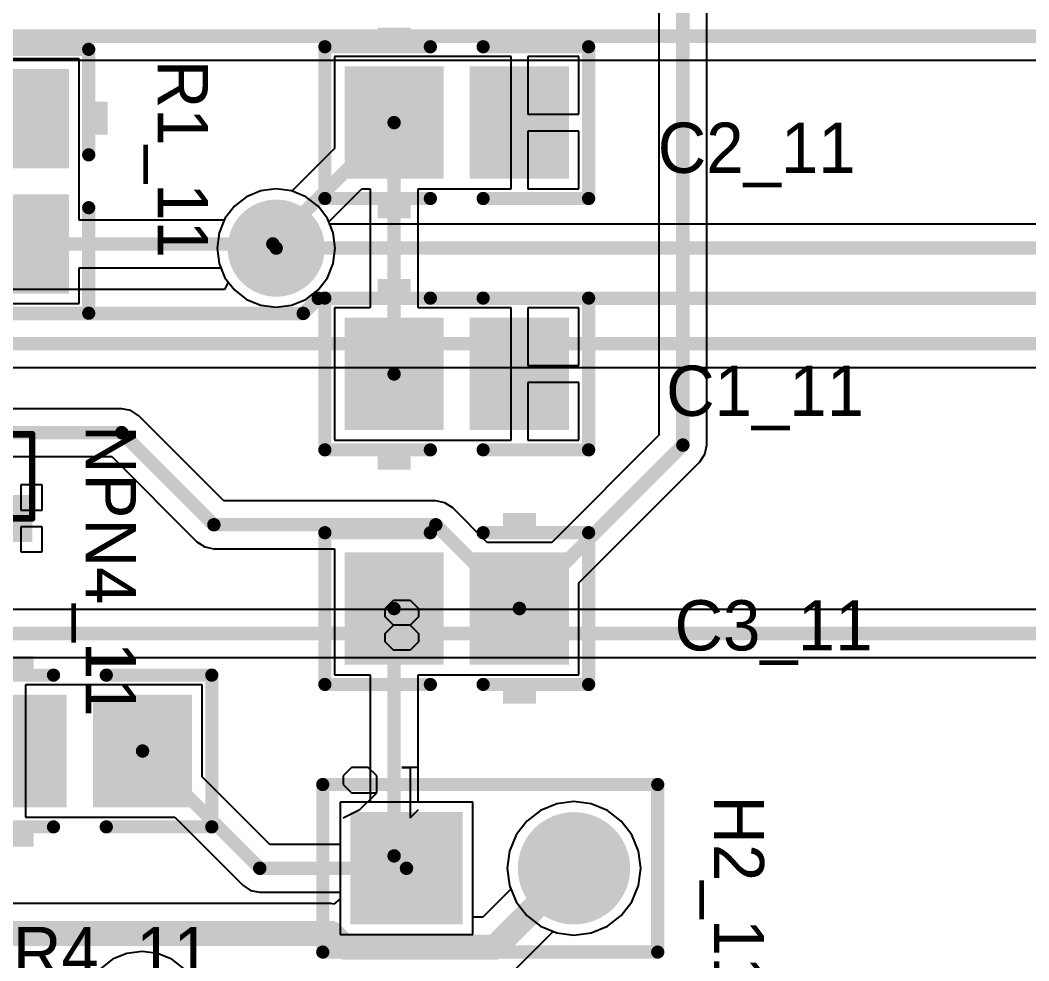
# Model space of a CAD drawing. Header units: millimetres. Extents: x 0.67 to 7.75, y 0.64 to 6.06.
# Drawn here: x 6.427 to 7.029, y 2.76 to 3.321 of the extents above; entities that cross this region are included whole.
import ezdxf

# ---------------------------------------------------------------- set-up
doc = ezdxf.new("R2010")
doc.units = ezdxf.units.MM
doc.header["$MEASUREMENT"] = 0
for name, color, linetype in [('BottomLayer', 5, 'Continuous'), ('BottomSolder', 6, 'Continuous'), ('MultiLayer', 9, 'Continuous'), ('PadHoleLayer', 156, 'Continuous'), ('TopLayer', 1, 'Continuous'), ('TopOverlay', 2, 'Continuous'), ('TopPaste', 8, 'Continuous'), ('TopSolder', 216, 'Continuous'), ('ViaHoleLayer', 16, 'Continuous')]:
    doc.layers.add(name, color=color, linetype=linetype)

# ---------------------------------------------------------------- blocks, each defined once
blk = doc.blocks.new('HDR2X8_CEN_13')
at = {"layer": 'TopOverlay'}
for p, q in [((-0.10999, 0.82499), (-0.10499, 0.81499)), ((-0.09, 0.82499), (-0.095, 0.81999)), ((-0.095, 0.81999), (-0.095, 0.80499)), ((-0.085, 0.82499), (-0.09, 0.82499)), ((-0.08, 0.81999), (-0.085, 0.82499)), ((-0.08, 0.80999), (-0.08, 0.81999)), ((-0.10499, 0.81499), (-0.095, 0.80499)), ((-0.085, 0.80499), (-0.08, 0.80999)), ((-0.095, 0.80499), (-0.085, 0.80499)), ((-0.00999, 0.795), (-0.00499, 0.79999)), ((-0.00999, 0.785), (-0.00999, 0.795)), ((-0.00499, 0.79999), (0.00001, 0.79999)), ((0.00001, 0.79999), (0.005, 0.795)), ((0.005, 0.795), (0.01, 0.79999)), ((0.005, 0.785), (0.005, 0.795)), ((0.01, 0.79999), (0.015, 0.79999)), ((0.015, 0.79999), (0.02, 0.795)), ((0.02, 0.795), (0.02, 0.785)), ((-0.08, 0.78), (-0.08, 0.79)), ((-0.08, 0.79), (-0.08, 0.785)), ((-0.08, 0.785), (-0.10999, 0.785)), ((-0.10999, 0.785), (-0.10499, 0.78)), ((-0.00499, 0.78), (-0.00999, 0.785)), ((0.005, 0.785), (0.00001, 0.78)), ((0.01, 0.78), (0.005, 0.785)), ((0.02, 0.785), (0.015, 0.78)), ((0.00001, 0.78), (-0.00499, 0.78)), ((0.015, 0.78), (0.01, 0.78))]:
    blk.add_line(p, q, dxfattribs=at)
blk = doc.blocks.new('CC2012_0805_285')
at = {"layer": 'TopLayer'}
for points in [[(-0.06299, -0.02953), (-0.01181, -0.02953), (-0.06299, 0.02953), (-0.01181, 0.02953)], [(0.01181, -0.02953), (0.06299, -0.02953), (0.01181, 0.02953), (0.06299, 0.02953)]]:
    blk.add_solid(points, dxfattribs=at)
at = {"layer": 'TopOverlay', "const_width": 0.00787}
for points in [[(-0.07874, -0.04528), (-0.07874, 0.04528)], [(-0.07874, 0.04528), (-0.01575, 0.04528)], [(0.01575, 0.04528), (0.07874, 0.04528)], [(0.07874, -0.04528), (0.07874, 0.04528)], [(-0.07874, -0.04528), (-0.01575, -0.04528)], [(0.01575, -0.04528), (0.07874, -0.04528)]]:
    blk.add_lwpolyline(points, dxfattribs=at)
at = {"layer": 'TopOverlay', "const_width": 0.00394}
for points in [[(-0.08071, 0.04528, 1), (-0.07677, 0.04528, 1)], [(-0.08071, 0.04528, 1), (-0.07677, 0.04528, 1)], [(-0.01772, 0.04528, 1), (-0.01378, 0.04528, 1)], [(0.01378, 0.04528, 1), (0.01772, 0.04528, 1)], [(0.07677, 0.04528, 1), (0.08071, 0.04528, 1)], [(0.07677, 0.04528, 1), (0.08071, 0.04528, 1)], [(-0.08071, -0.04528, 1), (-0.07677, -0.04528, 1)], [(-0.08071, -0.04528, 1), (-0.07677, -0.04528, 1)], [(-0.01772, -0.04528, 1), (-0.01378, -0.04528, 1)], [(0.01378, -0.04528, 1), (0.01772, -0.04528, 1)], [(0.07677, -0.04528, 1), (0.08071, -0.04528, 1)], [(0.07677, -0.04528, 1), (0.08071, -0.04528, 1)]]:
    blk.add_lwpolyline(points, format="xyb", close=True, dxfattribs=at)
at = {"layer": 'TopOverlay'}
for points in [[(-0.04724, 0.04882), (-0.02756, 0.04882), (-0.04724, 0.05669), (-0.02756, 0.05669)], [(-0.04724, -0.05709), (-0.02756, -0.05709), (-0.04724, -0.04921), (-0.02756, -0.04921)]]:
    blk.add_solid(points, dxfattribs=at)
at = {"layer": 'TopPaste'}
for points in [[(-0.06299, -0.02953), (-0.01181, -0.02953), (-0.06299, 0.02953), (-0.01181, 0.02953)], [(0.01181, -0.02953), (0.06299, -0.02953), (0.01181, 0.02953), (0.06299, 0.02953)]]:
    blk.add_solid(points, dxfattribs=at)
at = {"layer": 'TopSolder'}
for points in [[(-0.06699, -0.03353), (-0.00781, -0.03353), (-0.06699, 0.03353), (-0.00781, 0.03353)], [(0.00781, -0.03353), (0.06699, -0.03353), (0.00781, 0.03353), (0.06699, 0.03353)]]:
    blk.add_solid(points, dxfattribs=at)
blk = doc.blocks.new('CC2012_0805_288')
at = {"layer": 'TopLayer'}
for points in [[(-0.06299, -0.02953), (-0.01181, -0.02953), (-0.06299, 0.02953), (-0.01181, 0.02953)], [(0.01181, -0.02953), (0.06299, -0.02953), (0.01181, 0.02953), (0.06299, 0.02953)]]:
    blk.add_solid(points, dxfattribs=at)
at = {"layer": 'TopOverlay', "const_width": 0.00787}
for points in [[(-0.07874, -0.04528), (-0.07874, 0.04528)], [(-0.01575, 0.04528), (-0.07874, 0.04528)], [(0.07874, 0.04528), (0.01575, 0.04528)], [(0.07874, -0.04528), (0.07874, 0.04528)], [(-0.01575, -0.04528), (-0.07874, -0.04528)], [(0.07874, -0.04528), (0.01575, -0.04528)]]:
    blk.add_lwpolyline(points, dxfattribs=at)
at = {"layer": 'TopOverlay', "const_width": 0.00394}
for points in [[(-0.08071, 0.04528, 1), (-0.07677, 0.04528, 1)], [(-0.08071, 0.04528, 1), (-0.07677, 0.04528, 1)], [(-0.01772, 0.04528, 1), (-0.01378, 0.04528, 1)], [(0.01378, 0.04528, 1), (0.01772, 0.04528, 1)], [(0.07677, 0.04528, 1), (0.08071, 0.04528, 1)], [(0.07677, 0.04528, 1), (0.08071, 0.04528, 1)], [(-0.08071, -0.04528, 1), (-0.07677, -0.04528, 1)], [(-0.08071, -0.04528, 1), (-0.07677, -0.04528, 1)], [(-0.01772, -0.04528, 1), (-0.01378, -0.04528, 1)], [(0.01378, -0.04528, 1), (0.01772, -0.04528, 1)], [(0.07677, -0.04528, 1), (0.08071, -0.04528, 1)], [(0.07677, -0.04528, 1), (0.08071, -0.04528, 1)]]:
    blk.add_lwpolyline(points, format="xyb", close=True, dxfattribs=at)
at = {"layer": 'TopOverlay'}
for points in [[(-0.04741, 0.04882), (-0.02773, 0.04882), (-0.04741, 0.05669), (-0.02773, 0.05669)], [(-0.04724, -0.05692), (-0.02756, -0.05692), (-0.04724, -0.04904), (-0.02756, -0.04904)]]:
    blk.add_solid(points, dxfattribs=at)
at = {"layer": 'TopPaste'}
for points in [[(-0.06299, -0.02953), (-0.01181, -0.02953), (-0.06299, 0.02953), (-0.01181, 0.02953)], [(0.01181, -0.02953), (0.06299, -0.02953), (0.01181, 0.02953), (0.06299, 0.02953)]]:
    blk.add_solid(points, dxfattribs=at)
at = {"layer": 'TopSolder'}
for points in [[(-0.06699, -0.03353), (-0.00781, -0.03353), (-0.06699, 0.03353), (-0.00781, 0.03353)], [(0.00781, -0.03353), (0.06699, -0.03353), (0.00781, 0.03353), (0.06699, 0.03353)]]:
    blk.add_solid(points, dxfattribs=at)
blk = doc.blocks.new('MMBT3904T_290')
at = {"layer": 'TopLayer'}
for points in [[(0.00787, -0.01004), (0.00787, 0.01004), (-0.00787, -0.01004), (-0.00787, 0.01004)], [(-0.01181, -0.06122), (-0.01181, -0.04114), (-0.02756, -0.06122), (-0.02756, -0.04114)], [(0.02756, -0.06122), (0.02756, -0.04114), (0.01181, -0.06122), (0.01181, -0.04114)]]:
    blk.add_solid(points, dxfattribs=at)
at = {"layer": 'TopOverlay', "const_width": 0.00394}
for points in [[(-0.0315, -0.00098), (0.0315, -0.00098)], [(-0.0315, -0.05118), (-0.0315, -0.00098)], [(0.0315, -0.05118), (0.0315, -0.00098)], [(-0.0315, -0.05118), (0.0315, -0.05118)]]:
    blk.add_lwpolyline(points, dxfattribs=at)
at = {"layer": 'TopOverlay', "const_width": 0.00197}
for points in [[(-0.03248, -0.00098, 1), (-0.03051, -0.00098, 1)], [(-0.03248, -0.00098, 1), (-0.03051, -0.00098, 1)], [(0.03051, -0.00098, 1), (0.03248, -0.00098, 1)], [(0.03051, -0.00098, 1), (0.03248, -0.00098, 1)], [(-0.03248, -0.05118, 1), (-0.03051, -0.05118, 1)], [(-0.03248, -0.05118, 1), (-0.03051, -0.05118, 1)], [(0.03051, -0.05118, 1), (0.03248, -0.05118, 1)], [(0.03051, -0.05118, 1), (0.03248, -0.05118, 1)]]:
    blk.add_lwpolyline(points, format="xyb", close=True, dxfattribs=at)
at = {"layer": 'TopPaste'}
for points in [[(0.00787, -0.01004), (0.00787, 0.01004), (-0.00787, -0.01004), (-0.00787, 0.01004)], [(-0.01181, -0.06122), (-0.01181, -0.04114), (-0.02756, -0.06122), (-0.02756, -0.04114)], [(0.02756, -0.06122), (0.02756, -0.04114), (0.01181, -0.06122), (0.01181, -0.04114)]]:
    blk.add_solid(points, dxfattribs=at)
at = {"layer": 'TopSolder'}
for points in [[(0.01187, -0.01404), (0.01187, 0.01404), (-0.01187, -0.01404), (-0.01187, 0.01404)], [(-0.00781, -0.06522), (-0.00781, -0.03714), (-0.03156, -0.06522), (-0.03156, -0.03714)], [(0.03156, -0.06522), (0.03156, -0.03714), (0.00781, -0.06522), (0.00781, -0.03714)]]:
    blk.add_solid(points, dxfattribs=at)
blk = doc.blocks.new('HDR1X2_296')
at = {"layer": 'BottomLayer', "const_width": 0.02953}
blk.add_lwpolyline([(0.08524, 0, 1), (0.11476, 0, 1)], format="xyb", close=True, dxfattribs=at)
at = {"layer": 'BottomLayer'}
blk.add_solid([(-0.02953, -0.02953), (0.02953, -0.02953), (-0.02953, 0.02953), (0.02953, 0.02953)], dxfattribs=at)
at = {"layer": 'BottomSolder', "const_width": 0.03353}
blk.add_lwpolyline([(0.08324, 0, 1), (0.11676, 0, 1)], format="xyb", close=True, dxfattribs=at)
at = {"layer": 'BottomSolder'}
blk.add_solid([(-0.03353, -0.03353), (0.03353, -0.03353), (-0.03353, 0.03353), (0.03353, 0.03353)], dxfattribs=at)
at = {"layer": 'MultiLayer', "const_width": 0.02953}
blk.add_lwpolyline([(0.08524, 0, 1), (0.11476, 0, 1)], format="xyb", close=True, dxfattribs=at)
at = {"layer": 'MultiLayer'}
blk.add_solid([(-0.02953, -0.02953), (0.02953, -0.02953), (-0.02953, 0.02953), (0.02953, 0.02953)], dxfattribs=at)
at = {"layer": 'PadHoleLayer', "const_width": 0.01772}
for points in [[(-0.00886, 0, 1), (0.00886, 0, 1)], [(0.09114, 0, 1), (0.10886, 0, 1)]]:
    blk.add_lwpolyline(points, format="xyb", close=True, dxfattribs=at)
at = {"layer": 'TopLayer', "const_width": 0.02953}
blk.add_lwpolyline([(0.08524, 0, 1), (0.11476, 0, 1)], format="xyb", close=True, dxfattribs=at)
at = {"layer": 'TopLayer'}
blk.add_solid([(-0.02953, -0.02953), (0.02953, -0.02953), (-0.02953, 0.02953), (0.02953, 0.02953)], dxfattribs=at)
at = {"layer": 'TopOverlay', "const_width": 0.00787}
for points in [[(-0.05, -0.05), (-0.05, 0.05)], [(-0.05, 0.05), (0.15, 0.05)], [(0.15, -0.05), (0.15, 0.05)], [(-0.05, -0.05), (0.15, -0.05)]]:
    blk.add_lwpolyline(points, dxfattribs=at)
at = {"layer": 'TopOverlay', "const_width": 0.00394}
for points in [[(-0.05197, 0.05, 1), (-0.04803, 0.05, 1)], [(-0.05197, 0.05, 1), (-0.04803, 0.05, 1)], [(0.14803, 0.05, 1), (0.15197, 0.05, 1)], [(0.14803, 0.05, 1), (0.15197, 0.05, 1)], [(-0.05197, -0.05, 1), (-0.04803, -0.05, 1)], [(-0.05197, -0.05, 1), (-0.04803, -0.05, 1)], [(0.14803, -0.05, 1), (0.15197, -0.05, 1)], [(0.14803, -0.05, 1), (0.15197, -0.05, 1)]]:
    blk.add_lwpolyline(points, format="xyb", close=True, dxfattribs=at)
at = {"layer": 'TopSolder', "const_width": 0.03353}
blk.add_lwpolyline([(0.08324, 0, 1), (0.11676, 0, 1)], format="xyb", close=True, dxfattribs=at)
at = {"layer": 'TopSolder'}
blk.add_solid([(-0.03353, -0.03353), (0.03353, -0.03353), (-0.03353, 0.03353), (0.03353, 0.03353)], dxfattribs=at)
blk = doc.blocks.new('CC2012_0805_303')
at = {"layer": 'TopLayer'}
for points in [[(-0.06299, -0.02953), (-0.01181, -0.02953), (-0.06299, 0.02953), (-0.01181, 0.02953)], [(0.01181, -0.02953), (0.06299, -0.02953), (0.01181, 0.02953), (0.06299, 0.02953)]]:
    blk.add_solid(points, dxfattribs=at)
at = {"layer": 'TopOverlay', "const_width": 0.00787}
for points in [[(-0.07874, 0.04528), (-0.07874, -0.04528)], [(-0.01575, 0.04528), (-0.07874, 0.04528)], [(0.07874, 0.04528), (0.01575, 0.04528)], [(0.07874, 0.04528), (0.07874, -0.04528)], [(-0.01575, -0.04528), (-0.07874, -0.04528)], [(0.07874, -0.04528), (0.01575, -0.04528)]]:
    blk.add_lwpolyline(points, dxfattribs=at)
at = {"layer": 'TopOverlay', "const_width": 0.00394}
for points in [[(-0.08071, 0.04528, 1), (-0.07677, 0.04528, 1)], [(-0.08071, 0.04528, 1), (-0.07677, 0.04528, 1)], [(-0.01772, 0.04528, 1), (-0.01378, 0.04528, 1)], [(0.01378, 0.04528, 1), (0.01772, 0.04528, 1)], [(0.07677, 0.04528, 1), (0.08071, 0.04528, 1)], [(0.07677, 0.04528, 1), (0.08071, 0.04528, 1)], [(-0.08071, -0.04528, 1), (-0.07677, -0.04528, 1)], [(-0.08071, -0.04528, 1), (-0.07677, -0.04528, 1)], [(-0.01772, -0.04528, 1), (-0.01378, -0.04528, 1)], [(0.01378, -0.04528, 1), (0.01772, -0.04528, 1)], [(0.07677, -0.04528, 1), (0.08071, -0.04528, 1)], [(0.07677, -0.04528, 1), (0.08071, -0.04528, 1)]]:
    blk.add_lwpolyline(points, format="xyb", close=True, dxfattribs=at)
at = {"layer": 'TopOverlay'}
for points in [[(-0.04724, 0.04882), (-0.02756, 0.04882), (-0.04724, 0.05669), (-0.02756, 0.05669)], [(-0.04724, -0.05709), (-0.02756, -0.05709), (-0.04724, -0.04921), (-0.02756, -0.04921)]]:
    blk.add_solid(points, dxfattribs=at)
at = {"layer": 'TopPaste'}
for points in [[(-0.06299, -0.02953), (-0.01181, -0.02953), (-0.06299, 0.02953), (-0.01181, 0.02953)], [(0.01181, -0.02953), (0.06299, -0.02953), (0.01181, 0.02953), (0.06299, 0.02953)]]:
    blk.add_solid(points, dxfattribs=at)
at = {"layer": 'TopSolder'}
for points in [[(-0.06699, -0.03353), (-0.00781, -0.03353), (-0.06699, 0.03353), (-0.00781, 0.03353)], [(0.00781, -0.03353), (0.06699, -0.03353), (0.00781, 0.03353), (0.06699, 0.03353)]]:
    blk.add_solid(points, dxfattribs=at)
blk = doc.blocks.new('CC2012_0805_304')
at = {"layer": 'TopLayer'}
for points in [[(-0.06299, -0.02953), (-0.01181, -0.02953), (-0.06299, 0.02953), (-0.01181, 0.02953)], [(0.01181, -0.02953), (0.06299, -0.02953), (0.01181, 0.02953), (0.06299, 0.02953)]]:
    blk.add_solid(points, dxfattribs=at)
at = {"layer": 'TopOverlay', "const_width": 0.00787}
for points in [[(-0.07874, -0.04528), (-0.07874, 0.04528)], [(-0.07874, 0.04528), (-0.01575, 0.04528)], [(0.01575, 0.04528), (0.07874, 0.04528)], [(0.07874, -0.04528), (0.07874, 0.04528)], [(-0.07874, -0.04528), (-0.01575, -0.04528)], [(0.01575, -0.04528), (0.07874, -0.04528)]]:
    blk.add_lwpolyline(points, dxfattribs=at)
at = {"layer": 'TopOverlay', "const_width": 0.00394}
for points in [[(-0.08071, 0.04528, 1), (-0.07677, 0.04528, 1)], [(-0.08071, 0.04528, 1), (-0.07677, 0.04528, 1)], [(-0.01772, 0.04528, 1), (-0.01378, 0.04528, 1)], [(0.01378, 0.04528, 1), (0.01772, 0.04528, 1)], [(0.07677, 0.04528, 1), (0.08071, 0.04528, 1)], [(0.07677, 0.04528, 1), (0.08071, 0.04528, 1)], [(-0.08071, -0.04528, 1), (-0.07677, -0.04528, 1)], [(-0.08071, -0.04528, 1), (-0.07677, -0.04528, 1)], [(-0.01772, -0.04528, 1), (-0.01378, -0.04528, 1)], [(0.01378, -0.04528, 1), (0.01772, -0.04528, 1)], [(0.07677, -0.04528, 1), (0.08071, -0.04528, 1)], [(0.07677, -0.04528, 1), (0.08071, -0.04528, 1)]]:
    blk.add_lwpolyline(points, format="xyb", close=True, dxfattribs=at)
at = {"layer": 'TopOverlay'}
for points in [[(-0.04724, 0.04882), (-0.02756, 0.04882), (-0.04724, 0.05669), (-0.02756, 0.05669)], [(-0.04724, -0.05709), (-0.02756, -0.05709), (-0.04724, -0.04921), (-0.02756, -0.04921)]]:
    blk.add_solid(points, dxfattribs=at)
at = {"layer": 'TopPaste'}
for points in [[(-0.06299, -0.02953), (-0.01181, -0.02953), (-0.06299, 0.02953), (-0.01181, 0.02953)], [(0.01181, -0.02953), (0.06299, -0.02953), (0.01181, 0.02953), (0.06299, 0.02953)]]:
    blk.add_solid(points, dxfattribs=at)
at = {"layer": 'TopSolder'}
for points in [[(-0.06699, -0.03353), (-0.00781, -0.03353), (-0.06699, 0.03353), (-0.00781, 0.03353)], [(0.00781, -0.03353), (0.06699, -0.03353), (0.00781, 0.03353), (0.06699, 0.03353)]]:
    blk.add_solid(points, dxfattribs=at)
blk = doc.blocks.new('CC2012_0805_305')
at = {"layer": 'TopLayer'}
for points in [[(-0.06299, -0.02953), (-0.01181, -0.02953), (-0.06299, 0.02953), (-0.01181, 0.02953)], [(0.01181, -0.02953), (0.06299, -0.02953), (0.01181, 0.02953), (0.06299, 0.02953)]]:
    blk.add_solid(points, dxfattribs=at)
at = {"layer": 'TopOverlay', "const_width": 0.00787}
for points in [[(-0.07874, -0.04528), (-0.07874, 0.04528)], [(-0.07874, 0.04528), (-0.01575, 0.04528)], [(0.01575, 0.04528), (0.07874, 0.04528)], [(0.07874, -0.04528), (0.07874, 0.04528)], [(-0.07874, -0.04528), (-0.01575, -0.04528)], [(0.01575, -0.04528), (0.07874, -0.04528)]]:
    blk.add_lwpolyline(points, dxfattribs=at)
at = {"layer": 'TopOverlay', "const_width": 0.00394}
for points in [[(-0.08071, 0.04528, 1), (-0.07677, 0.04528, 1)], [(-0.08071, 0.04528, 1), (-0.07677, 0.04528, 1)], [(-0.01772, 0.04528, 1), (-0.01378, 0.04528, 1)], [(0.01378, 0.04528, 1), (0.01772, 0.04528, 1)], [(0.07677, 0.04528, 1), (0.08071, 0.04528, 1)], [(0.07677, 0.04528, 1), (0.08071, 0.04528, 1)], [(-0.08071, -0.04528, 1), (-0.07677, -0.04528, 1)], [(-0.08071, -0.04528, 1), (-0.07677, -0.04528, 1)], [(-0.01772, -0.04528, 1), (-0.01378, -0.04528, 1)], [(0.01378, -0.04528, 1), (0.01772, -0.04528, 1)], [(0.07677, -0.04528, 1), (0.08071, -0.04528, 1)], [(0.07677, -0.04528, 1), (0.08071, -0.04528, 1)]]:
    blk.add_lwpolyline(points, format="xyb", close=True, dxfattribs=at)
at = {"layer": 'TopOverlay'}
for points in [[(-0.04724, 0.04882), (-0.02756, 0.04882), (-0.04724, 0.05669), (-0.02756, 0.05669)], [(-0.04724, -0.05709), (-0.02756, -0.05709), (-0.04724, -0.04921), (-0.02756, -0.04921)]]:
    blk.add_solid(points, dxfattribs=at)
at = {"layer": 'TopPaste'}
for points in [[(-0.06299, -0.02953), (-0.01181, -0.02953), (-0.06299, 0.02953), (-0.01181, 0.02953)], [(0.01181, -0.02953), (0.06299, -0.02953), (0.01181, 0.02953), (0.06299, 0.02953)]]:
    blk.add_solid(points, dxfattribs=at)
at = {"layer": 'TopSolder'}
for points in [[(-0.06699, -0.03353), (-0.00781, -0.03353), (-0.06699, 0.03353), (-0.00781, 0.03353)], [(0.00781, -0.03353), (0.06699, -0.03353), (0.00781, 0.03353), (0.06699, 0.03353)]]:
    blk.add_solid(points, dxfattribs=at)

msp = doc.modelspace()

# ---------------------------------------------------------------- linework, layer by layer
at = {"layer": 'BottomLayer'}
for p, q in [((2.70738, 3.2972), (7.33052, 3.2972)), ((6.57086, 3.2191), (6.56235, 3.21557)), ((6.58, 3.2203), (6.57086, 3.2191)), ((6.58914, 3.2191), (6.58, 3.2203)), ((6.59765, 3.21557), (6.58914, 3.2191)), ((6.55504, 3.20996), (6.54943, 3.20265)), ((6.56235, 3.21557), (6.55504, 3.20996)), ((6.60496, 3.20996), (6.59765, 3.21557)), ((6.61057, 3.20265), (6.60496, 3.20996)), ((6.54943, 3.20265), (6.5459, 3.19414)), ((6.61197, 3.19927), (6.61057, 3.20265)), ((7.26909, 3.19927), (6.61197, 3.19927)), ((6.5459, 3.19414), (6.5447, 3.185)), ((6.5447, 3.185), (6.5459, 3.17586)), ((6.5459, 3.17586), (6.54943, 3.16735)), ((6.55142, 3.16476), (6.5492, 3.16027)), ((6.54943, 3.16735), (6.55142, 3.16476)), ((6.5492, 3.16027), (5.62991, 3.16027)), ((5.58685, 3.11373), (7.26609, 3.11373)), ((7.30813, 2.96927), (3.81091, 2.96927)), ((3.805, 2.94073), (7.30813, 2.94073)), ((6.7578, 2.85475), (6.74748, 2.8534)), ((6.76811, 2.8534), (6.7578, 2.85475)), ((6.69732, 2.85441), (6.61827, 2.85441)), ((6.61827, 2.85441), (6.61827, 2.79671)), ((6.69732, 2.7857), (6.69732, 2.85441)), ((6.73786, 2.84941), (6.7296, 2.84308)), ((6.74748, 2.8534), (6.73786, 2.84941)), ((6.77773, 2.84941), (6.76811, 2.8534)), ((6.78599, 2.84308), (6.77773, 2.84941)), ((6.7296, 2.84308), (6.72327, 2.83482)), ((6.79232, 2.83482), (6.78599, 2.84308)), ((6.72327, 2.83482), (6.71929, 2.8252)), ((6.79631, 2.8252), (6.79232, 2.83482)), ((6.71929, 2.8252), (6.71793, 2.81489)), ((6.79766, 2.81489), (6.79631, 2.8252)), ((6.71793, 2.81489), (6.71929, 2.80457)), ((6.79631, 2.80457), (6.79766, 2.81489)), ((6.72015, 2.80248), (6.70338, 2.7857)), ((6.71929, 2.80457), (6.72015, 2.80248)), ((6.79232, 2.79495), (6.79631, 2.80457)), ((6.61827, 2.79671), (6.6144, 2.79354)), ((6.78599, 2.78669), (6.79232, 2.79495)), ((6.61288, 2.79384), (5.99343, 2.79384)), ((6.6144, 2.79354), (6.61288, 2.79384)), ((6.70338, 2.7857), (6.69732, 2.7857)), ((6.77773, 2.78036), (6.78599, 2.78669)), ((6.72338, 2.75524), (6.74539, 2.77724)), ((6.74539, 2.77724), (6.74748, 2.77638)), ((6.74748, 2.77638), (6.7578, 2.77502)), ((6.7578, 2.77502), (6.76811, 2.77638)), ((6.76811, 2.77638), (6.77773, 2.78036))]:
    msp.add_line(p, q, dxfattribs=at)
for points, const_width in [([(2.70147, 3.31147), (7.36303, 3.31147)], 0.008), ([(6.58, 3.185), (7.275, 3.185)], 0.008), ([(6.59615, 3.146), (6.60515, 3.155)], 0.008), ([(6.60515, 3.155), (7.345, 3.155)], 0.008), ([(5.624, 3.146), (6.59615, 3.146)], 0.008), ([(5.58685, 3.128), (7.272, 3.128)], 0.008), ([(3.805, 2.955), (7.345, 2.955)], 0.008), ([(6.71077, 2.76786), (6.7578, 2.81489)], 0.015), ([(5.963, 2.776), (6.61288, 2.776)], 0.015), ([(6.61288, 2.776), (6.62102, 2.76786)], 0.015), ([(6.62102, 2.76786), (6.71077, 2.76786)], 0.015)]:
    msp.add_lwpolyline(points, dxfattribs=dict(at, const_width=const_width))
for points, const_width in [([(6.5675, 3.185, 1), (6.5925, 3.185, 1)], 0.025), ([(6.578, 3.185, 1), (6.582, 3.185, 1)], 0.004), ([(6.60315, 3.155, 1), (6.60715, 3.155, 1)], 0.004), ([(6.60315, 3.155, 1), (6.60715, 3.155, 1)], 0.004), ([(6.59415, 3.146, 1), (6.59815, 3.146, 1)], 0.004), ([(6.59415, 3.146, 1), (6.59815, 3.146, 1)], 0.004), ([(6.75405, 2.81489, 1), (6.76155, 2.81489, 1)], 0.0075), ([(6.60913, 2.776, 1), (6.61663, 2.776, 1)], 0.0075), ([(6.60913, 2.776, 1), (6.61663, 2.776, 1)], 0.0075), ([(6.61727, 2.76786, 1), (6.62477, 2.76786, 1)], 0.0075), ([(6.61727, 2.76786, 1), (6.62477, 2.76786, 1)], 0.0075), ([(6.70702, 2.76786, 1), (6.71452, 2.76786, 1)], 0.0075), ([(6.70702, 2.76786, 1), (6.71452, 2.76786, 1)], 0.0075)]:
    msp.add_lwpolyline(points, format="xyb", close=True, dxfattribs=dict(at, const_width=const_width))
at = {"layer": 'BottomSolder', "const_width": 0.029}
msp.add_lwpolyline([(6.5655, 3.185, 1), (6.5945, 3.185, 1)], format="xyb", close=True, dxfattribs=at)
at = {"layer": 'MultiLayer', "const_width": 0.025}
msp.add_lwpolyline([(6.5675, 3.185, 1), (6.5925, 3.185, 1)], format="xyb", close=True, dxfattribs=at)
at = {"layer": 'TopLayer'}
for p, q in [((6.80852, 3.36536), (6.80852, 3.0734)), ((6.83707, 3.06748), (6.83707, 3.36536)), ((6.46231, 3.29788), (6.38325, 3.29788)), ((6.46231, 3.22808), (6.46231, 3.29788)), ((6.68461, 3.29941), (6.6148, 3.29941)), ((6.6148, 3.29941), (6.6148, 3.24448)), ((6.68598, 3.29941), (6.68461, 3.29941)), ((6.68961, 3.29941), (6.68598, 3.29941)), ((6.69098, 3.29941), (6.68961, 3.29941)), ((6.7202, 3.29941), (6.69098, 3.29941)), ((6.7202, 3.25989), (6.7202, 3.29941)), ((6.76079, 3.29941), (6.7302, 3.29941)), ((6.7302, 3.29941), (6.7302, 3.26489)), ((6.76079, 3.26489), (6.76079, 3.29941)), ((6.7302, 3.26489), (6.76079, 3.26489)), ((6.7202, 3.22036), (6.7202, 3.25989)), ((6.76079, 3.25489), (6.7302, 3.25489)), ((6.7302, 3.25489), (6.7302, 3.22036)), ((6.76079, 3.22036), (6.76079, 3.25489)), ((6.6148, 3.24448), (6.58934, 3.21902)), ((6.46231, 3.2267), (6.46231, 3.22808)), ((6.46231, 3.22307), (6.46231, 3.2267)), ((6.46231, 3.2217), (6.46231, 3.22307)), ((6.46231, 3.20176), (6.46231, 3.2217)), ((6.57086, 3.2191), (6.56235, 3.21557)), ((6.58, 3.2203), (6.57086, 3.2191)), ((6.58914, 3.2191), (6.58, 3.2203)), ((6.58934, 3.21902), (6.58914, 3.2191)), ((6.61138, 3.20069), (6.63105, 3.22036)), ((6.63105, 3.22036), (6.63612, 3.22036)), ((6.63612, 3.22036), (6.63612, 3.14941)), ((6.66467, 3.14941), (6.66467, 3.22036)), ((6.66467, 3.22036), (6.68461, 3.22036)), ((6.68461, 3.22036), (6.68598, 3.22036)), ((6.68598, 3.22036), (6.68961, 3.22036)), ((6.68961, 3.22036), (6.69098, 3.22036)), ((6.69098, 3.22036), (6.7202, 3.22036)), ((6.7302, 3.22036), (6.76079, 3.22036)), ((6.55504, 3.20996), (6.54943, 3.20265)), ((6.56235, 3.21557), (6.55504, 3.20996)), ((6.54906, 3.20176), (6.46231, 3.20176)), ((6.54943, 3.20265), (6.54906, 3.20176)), ((6.6141, 3.19414), (6.61138, 3.20069)), ((6.6153, 3.185), (6.6141, 3.19414)), ((6.6141, 3.17586), (6.6153, 3.185)), ((6.61057, 3.16735), (6.6141, 3.17586)), ((6.46231, 3.15189), (6.46231, 3.17321)), ((6.46231, 3.17321), (6.547, 3.17321)), ((6.547, 3.17321), (6.54943, 3.16735)), ((6.54943, 3.16735), (6.55504, 3.16004)), ((6.60496, 3.16004), (6.61057, 3.16735)), ((6.55504, 3.16004), (6.56235, 3.15443)), ((6.59765, 3.15443), (6.60496, 3.16004)), ((6.38325, 3.15189), (6.46231, 3.15189)), ((6.56235, 3.15443), (6.57086, 3.1509)), ((6.57086, 3.1509), (6.58, 3.1497)), ((6.58, 3.1497), (6.58914, 3.1509)), ((6.58914, 3.1509), (6.59765, 3.15443)), ((6.63612, 3.14941), (6.6148, 3.14941)), ((6.6148, 3.14941), (6.6148, 3.07036)), ((6.68461, 3.14941), (6.66467, 3.14941)), ((6.68598, 3.14941), (6.68461, 3.14941)), ((6.68961, 3.14941), (6.68598, 3.14941)), ((6.69098, 3.14941), (6.68961, 3.14941)), ((6.7202, 3.14941), (6.69098, 3.14941)), ((6.7202, 3.10989), (6.7202, 3.14941)), ((6.76079, 3.14941), (6.7302, 3.14941)), ((6.7302, 3.14941), (6.7302, 3.11489)), ((6.76079, 3.11489), (6.76079, 3.14941)), ((6.7302, 3.11489), (6.76079, 3.11489)), ((6.7202, 3.07036), (6.7202, 3.10989)), ((6.76079, 3.10489), (6.7302, 3.10489)), ((6.7302, 3.10489), (6.7302, 3.07036)), ((6.76079, 3.07036), (6.76079, 3.10489)), ((6.48779, 3.08916), (6.42067, 3.08916)), ((6.4878, 3.08916), (6.48779, 3.08916)), ((6.49326, 3.08807), (6.4878, 3.08916)), ((6.49789, 3.08498), (6.49326, 3.08807)), ((6.54871, 3.03416), (6.49789, 3.08498)), ((6.80852, 3.0734), (6.74454, 3.00941)), ((6.6148, 3.07036), (6.68461, 3.07036)), ((6.68461, 3.07036), (6.68598, 3.07036)), ((6.68598, 3.07036), (6.68961, 3.07036)), ((6.68961, 3.07036), (6.69098, 3.07036)), ((6.69098, 3.07036), (6.7202, 3.07036)), ((6.7302, 3.07036), (6.76079, 3.07036)), ((6.83598, 3.06202), (6.83707, 3.06748)), ((6.42067, 3.06061), (6.48188, 3.06061)), ((6.48188, 3.06061), (6.5327, 3.00979)), ((6.83289, 3.05739), (6.83598, 3.06202)), ((6.76079, 2.98529), (6.83289, 3.05739)), ((6.83289, 3.05739), (6.83289, 3.05739)), ((6.44035, 3.04374), (6.42748, 3.04374)), ((6.42748, 3.04374), (6.42748, 3.0287)), ((6.44035, 3.0287), (6.44035, 3.04374)), ((6.67531, 3.03416), (6.54871, 3.03416)), ((6.68077, 3.03307), (6.67531, 3.03416)), ((6.67531, 3.03416), (6.67531, 3.03416)), ((6.6854, 3.02998), (6.68077, 3.03307)), ((6.70597, 3.00941), (6.6854, 3.02998)), ((6.42748, 3.0287), (6.44035, 3.0287)), ((6.44035, 3.0187), (6.42748, 3.0187)), ((6.42748, 3.0187), (6.42748, 3.00367)), ((6.44035, 3.00367), (6.44035, 3.0187)), ((6.5327, 3.00979), (6.5327, 3.00979)), ((6.5327, 3.00979), (6.53733, 3.0067)), ((6.53733, 3.0067), (6.5428, 3.00561)), ((6.5428, 3.00561), (6.6148, 3.00561)), ((6.6148, 3.00561), (6.6148, 2.93036)), ((6.74454, 3.00941), (6.70597, 3.00941)), ((6.42748, 3.00367), (6.44035, 3.00367)), ((6.76079, 2.93036), (6.76079, 2.98529)), ((6.6148, 2.93036), (6.63612, 2.93036)), ((6.63612, 2.93036), (6.63612, 2.85441)), ((6.66467, 2.85441), (6.66467, 2.93036)), ((6.66467, 2.93036), (6.68598, 2.93036)), ((6.68598, 2.93036), (6.68598, 2.93036)), ((6.68598, 2.93036), (6.68961, 2.93036)), ((6.68961, 2.93036), (6.68961, 2.93036)), ((6.68961, 2.93036), (6.69098, 2.93036)), ((6.69098, 2.93036), (6.76079, 2.93036)), ((6.45961, 2.92441), (6.43039, 2.92441)), ((6.43039, 2.92441), (6.43039, 2.88489)), ((6.46098, 2.92441), (6.45961, 2.92441)), ((6.46461, 2.92441), (6.46098, 2.92441)), ((6.46598, 2.92441), (6.46461, 2.92441)), ((6.53579, 2.92441), (6.46598, 2.92441)), ((6.53579, 2.86948), (6.53579, 2.92441)), ((6.43039, 2.88489), (6.43039, 2.84536)), ((6.57611, 2.82916), (6.53579, 2.86948)), ((6.7578, 2.85475), (6.74748, 2.8534)), ((6.76811, 2.8534), (6.7578, 2.85475)), ((6.63612, 2.85441), (6.61827, 2.85441)), ((6.61827, 2.85441), (6.61827, 2.82916)), ((6.69732, 2.85441), (6.66467, 2.85441)), ((6.69732, 2.77536), (6.69732, 2.85441)), ((6.73786, 2.84941), (6.7296, 2.84308)), ((6.74748, 2.8534), (6.73786, 2.84941)), ((6.77773, 2.84941), (6.76811, 2.8534)), ((6.78599, 2.84308), (6.77773, 2.84941)), ((6.43039, 2.84536), (6.45961, 2.84536)), ((6.45961, 2.84536), (6.46098, 2.84536)), ((6.46098, 2.84536), (6.46461, 2.84536)), ((6.46461, 2.84536), (6.46598, 2.84536)), ((6.46598, 2.84536), (6.51954, 2.84536)), ((6.51954, 2.84536), (6.5601, 2.80479)), ((6.7296, 2.84308), (6.72327, 2.83482)), ((6.79232, 2.83482), (6.78599, 2.84308)), ((6.72327, 2.83482), (6.71929, 2.8252)), ((6.79631, 2.8252), (6.79232, 2.83482)), ((6.61827, 2.82916), (6.57611, 2.82916)), ((6.71929, 2.8252), (6.71793, 2.81489)), ((6.79766, 2.81489), (6.79631, 2.8252)), ((6.71793, 2.81489), (6.71929, 2.80457)), ((6.79631, 2.80457), (6.79766, 2.81489)), ((6.5601, 2.80479), (6.5601, 2.80479)), ((6.5601, 2.80479), (6.56473, 2.8017)), ((6.56473, 2.8017), (6.5702, 2.80061)), ((6.5702, 2.80061), (6.61827, 2.80061)), ((6.61827, 2.80061), (6.61827, 2.77536)), ((6.71929, 2.80457), (6.72327, 2.79495)), ((6.79232, 2.79495), (6.79631, 2.80457)), ((6.72327, 2.79495), (6.7296, 2.78669)), ((6.78599, 2.78669), (6.79232, 2.79495)), ((6.7296, 2.78669), (6.73786, 2.78036)), ((6.77773, 2.78036), (6.78599, 2.78669)), ((6.73786, 2.78036), (6.74748, 2.77638)), ((6.74748, 2.77638), (6.7578, 2.77502)), ((6.7578, 2.77502), (6.76811, 2.77638)), ((6.76811, 2.77638), (6.77773, 2.78036)), ((6.61827, 2.77536), (6.69732, 2.77536)), ((6.5, 2.7653), (6.49086, 2.7641)), ((6.50914, 2.7641), (6.5, 2.7653)), ((6.48235, 2.76057), (6.47504, 2.75496)), ((6.49086, 2.7641), (6.48235, 2.76057)), ((6.51765, 2.76057), (6.50914, 2.7641)), ((6.52496, 2.75496), (6.51765, 2.76057))]:
    msp.add_line(p, q, dxfattribs=at)
at = {"layer": 'TopLayer', "const_width": 0.008}
for points in [[(6.8228, 3.06748), (6.8228, 3.40489)], [(6.57799, 3.18748), (6.65039, 3.25989)], [(6.65039, 3.10989), (6.65039, 3.25989)], [(6.42278, 3.18748), (6.57799, 3.18748)], [(6.4028, 3.07489), (6.4878, 3.07489)], [(6.4878, 3.07489), (6.5428, 3.01989)], [(6.7252, 2.96989), (6.8228, 3.06748)], [(6.5428, 3.01989), (6.67531, 3.01989)], [(6.67531, 3.01989), (6.7252, 2.97)], [(6.65039, 2.82229), (6.65039, 2.96989)], [(6.7252, 2.96989), (6.7252, 2.97)], [(6.5002, 2.88489), (6.5702, 2.81489)], [(6.65039, 2.82229), (6.6578, 2.81489)], [(6.5702, 2.81489), (6.6578, 2.81489)]]:
    msp.add_lwpolyline(points, dxfattribs=at)
at = {"layer": 'TopLayer'}
for points, const_width in [([(6.64839, 3.25989, 1), (6.65239, 3.25989, 1)], 0.004), ([(6.64839, 3.25989, 1), (6.65239, 3.25989, 1)], 0.004), ([(6.5675, 3.185, 1), (6.5925, 3.185, 1)], 0.025), ([(6.57599, 3.18748, 1), (6.57999, 3.18748, 1)], 0.004), ([(6.57599, 3.18748, 1), (6.57999, 3.18748, 1)], 0.004), ([(6.64839, 3.10989, 1), (6.65239, 3.10989, 1)], 0.004), ([(6.4858, 3.07489, 1), (6.4898, 3.07489, 1)], 0.004), ([(6.4858, 3.07489, 1), (6.4898, 3.07489, 1)], 0.004), ([(6.8208, 3.06748, 1), (6.8248, 3.06748, 1)], 0.004), ([(6.8208, 3.06748, 1), (6.8248, 3.06748, 1)], 0.004), ([(6.5408, 3.01989, 1), (6.5448, 3.01989, 1)], 0.004), ([(6.5408, 3.01989, 1), (6.5448, 3.01989, 1)], 0.004), ([(6.67331, 3.01989, 1), (6.67731, 3.01989, 1)], 0.004), ([(6.67331, 3.01989, 1), (6.67731, 3.01989, 1)], 0.004), ([(6.64839, 2.96989, 1), (6.65239, 2.96989, 1)], 0.004), ([(6.7232, 2.97, 1), (6.7272, 2.97, 1)], 0.004), ([(6.7232, 2.97, 1), (6.7272, 2.97, 1)], 0.004), ([(6.7232, 2.96989, 1), (6.7272, 2.96989, 1)], 0.004), ([(6.7232, 2.96989, 1), (6.7272, 2.96989, 1)], 0.004), ([(6.4982, 2.88489, 1), (6.5022, 2.88489, 1)], 0.004), ([(6.64839, 2.82229, 1), (6.65239, 2.82229, 1)], 0.004), ([(6.64839, 2.82229, 1), (6.65239, 2.82229, 1)], 0.004), ([(6.5682, 2.81489, 1), (6.5722, 2.81489, 1)], 0.004), ([(6.5682, 2.81489, 1), (6.5722, 2.81489, 1)], 0.004), ([(6.6558, 2.81489, 1), (6.6598, 2.81489, 1)], 0.004), ([(6.6558, 2.81489, 1), (6.6598, 2.81489, 1)], 0.004)]:
    msp.add_lwpolyline(points, format="xyb", close=True, dxfattribs=dict(at, const_width=const_width))
at = {"layer": 'TopSolder', "const_width": 0.029}
msp.add_lwpolyline([(6.5655, 3.185, 1), (6.5945, 3.185, 1)], format="xyb", close=True, dxfattribs=at)
at = {"layer": 'ViaHoleLayer', "const_width": 0.014}
msp.add_lwpolyline([(6.573, 3.185, 1), (6.587, 3.185, 1)], format="xyb", close=True, dxfattribs=at)

# ---------------------------------------------------------------- block references
for name, p, rotation in [('HDR2X8_CEN_13', (7.445, 2.955), 90), ('CC2012_0805_288', (6.42278, 3.22489), 270), ('MMBT3904T_290', (6.4028, 3.07489), 360), ('CC2012_0805_303', (6.6878, 2.96989), 180), ('HDR1X2_296', (6.6578, 2.81489), 360)]:
    msp.add_blockref(name, p, dxfattribs=dict(rotation=rotation))
for name, p in [('CC2012_0805_304', (6.6878, 3.25989)), ('CC2012_0805_305', (6.6878, 3.10989)), ('CC2012_0805_285', (6.4628, 2.88489))]:
    msp.add_blockref(name, p)

# ---------------------------------------------------------------- texts
at = {"layer": 'TopOverlay'}
for s, p in [('R1_11', (6.50928, 3.29739)), ('NPN4_11', (6.4663, 3.07939)), ('H2_11', (6.8413, 2.85839))]:
    msp.add_text(s, height=0.03, rotation=270, dxfattribs=at).set_placement(p)
for s, p in [('C2_11', (6.8078, 3.22989)), ('C1_11', (6.8128, 3.08489)), ('C3_11', (6.8178, 2.94489)), ('R4_11', (6.4228, 2.74989))]:
    msp.add_text(s, height=0.03, dxfattribs=at).set_placement(p)

doc.saveas('drawing.dxf')
